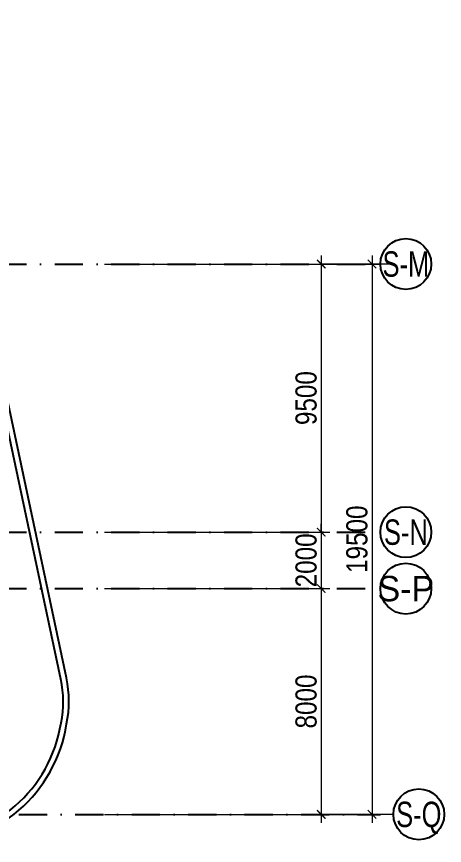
# Model space of a CAD drawing. Header units: millimetres. Extents: x -159515 to 1327256, y -225156 to 138737.
# Drawn here: x 1102083 to 1117242, y -33164 to -3796 of the extents above; entities that cross this region are included whole.
import ezdxf
from ezdxf.enums import TextEntityAlignment as Align

# ---------------------------------------------------------------- set-up
doc = ezdxf.new("R2010")
doc.units = ezdxf.units.MM
doc.header["$MEASUREMENT"] = 0
doc.linetypes.add('DASHDOT', pattern=[1, 0.5, -0.25, 0, -0.25])
for name, color, linetype in [('AUDIT_I_220807103235-17', 50, 'Continuous'), ('KT-Dim', 8, 'Continuous'), ('KT-Luoi truc South Tower', 8, 'DASHDOT'), ('Xref_ST_MBDV Cot vach 30.7.2022|Xref_ST_MBDV Cot vach 30.7.2022|Xref_ST_MBDV Cot vach 30.7.2022|Xref_ST_MBDV Cot vach 30.7.2022|A-GRID-SYM', 50, 'Continuous')]:
    doc.layers.add(name, color=color, linetype=linetype)
doc.layers.add('KT-Kich thuoc', color=159, linetype='Continuous', lineweight=18)
doc.styles.add('Arial Narrow', font='ARIALN.TTF')
doc.styles.add('HBA-Text', font='GOTHIC.TTF')
doc.dimstyles.new('CCU_1-300', dxfattribs={"dimscale": 300, "dimtxt": 2.5, "dimasz": 1, "dimexe": 1, "dimexo": 2, "dimgap": 0.5, "dimtad": 1, "dimdec": 0, "dimdsep": 46, "dimtxsty": 'Arial Narrow', "dimblk": 'ARCHTICK', "dimcen": -1, "dimdle": 1, "dimclrd": 256, "dimclre": 256, "dimclrt": 3, "dimadec": 0, "dimazin": 2, "dimtfac": 0.1, "dimtdec": 0, "dimtix": 1, "dimtmove": 2, "dimatfit": 1, "dimfxl": 1, "dimtvp": 0.833333, "dimtolj": 1, "dimtzin": 12, "dimarcsym": 0})

# ---------------------------------------------------------------- blocks, each defined once
blk = doc.blocks.new('_ArchTick')
at = {"color": 0, "const_width": 0.15}
blk.add_lwpolyline([(-0.5, -0.5), (0.5, 0.5)], dxfattribs=at)
blk = doc.blocks.new('*D428')
at = {"layer": 'Defpoints', "color": 0, "transparency": 16777216}
for p in [(-265, 27070), (-265, 7570), (9819, 7570)]:
    blk.add_point(p, dxfattribs=at)
at = {"layer": 'KT-Kich thuoc', "lineweight": -2, "transparency": 16777216}
for p, q in [((9819, 27370), (9819, 7270)), ((335, 27070), (10119, 27070)), ((335, 7570), (10119, 7570))]:
    blk.add_line(p, q, dxfattribs=at)
at = {"layer": 'KT-Kich thuoc', "lineweight": -2, "transparency": 16777216, "xscale": 300, "yscale": 300, "zscale": 300}
for p, rotation in [((9819, 27070), 90), ((9819, 7570), 270)]:
    blk.add_blockref('_ArchTick', p, dxfattribs=dict(at, rotation=rotation))
at = {"layer": 'KT-Kich thuoc', "color": 3, "transparency": 16777216, "insert": (9286, 17320), "char_height": 750, "attachment_point": 5, "rotation": 90, "style": 'Arial Narrow'}
blk.add_mtext('\\A1;19500', dxfattribs=at)
blk = doc.blocks.new('*D417')
at = {"layer": 'Defpoints', "color": 0, "transparency": 16777216}
for p in [(-265, 15570), (-265, 7570), (8019, 7570)]:
    blk.add_point(p, dxfattribs=at)
at = {"layer": 'KT-Kich thuoc', "lineweight": -2, "transparency": 16777216}
for p, q in [((8019, 15870), (8019, 7270)), ((335, 15570), (8319, 15570)), ((335, 7570), (8319, 7570))]:
    blk.add_line(p, q, dxfattribs=at)
at = {"layer": 'KT-Kich thuoc', "lineweight": -2, "transparency": 16777216, "xscale": 300, "yscale": 300, "zscale": 300}
for p, rotation in [((8019, 15570), 90), ((8019, 7570), 270)]:
    blk.add_blockref('_ArchTick', p, dxfattribs=dict(at, rotation=rotation))
at = {"layer": 'KT-Kich thuoc', "color": 3, "transparency": 16777216, "insert": (7486, 11570), "char_height": 750, "attachment_point": 5, "rotation": 90, "style": 'Arial Narrow'}
blk.add_mtext('\\A1;8000', dxfattribs=at)
blk = doc.blocks.new('GRID-SYM-flat-83')
at = {"layer": 'Xref_ST_MBDV Cot vach 30.7.2022|Xref_ST_MBDV Cot vach 30.7.2022|Xref_ST_MBDV Cot vach 30.7.2022|Xref_ST_MBDV Cot vach 30.7.2022|A-GRID-SYM'}
blk.add_ellipse((0, 0, 0), major_axis=(-900, 5), ratio=1, dxfattribs=at)
at = {"layer": 'Xref_ST_MBDV Cot vach 30.7.2022|Xref_ST_MBDV Cot vach 30.7.2022|Xref_ST_MBDV Cot vach 30.7.2022|Xref_ST_MBDV Cot vach 30.7.2022|A-GRID-SYM', "style": 'HBA-Text'}
blk.add_attdef('GRID', text='', height=900, rotation=359.6303, dxfattribs=at).set_placement((0, 0, 0), align=Align.MIDDLE_CENTER)
blk = doc.blocks.new('GRID-SYM-flat-84')
at = {"layer": 'Xref_ST_MBDV Cot vach 30.7.2022|Xref_ST_MBDV Cot vach 30.7.2022|Xref_ST_MBDV Cot vach 30.7.2022|Xref_ST_MBDV Cot vach 30.7.2022|A-GRID-SYM'}
blk.add_ellipse((0, 0, 0), major_axis=(-900, 5), ratio=1, dxfattribs=at)
at = {"layer": 'Xref_ST_MBDV Cot vach 30.7.2022|Xref_ST_MBDV Cot vach 30.7.2022|Xref_ST_MBDV Cot vach 30.7.2022|Xref_ST_MBDV Cot vach 30.7.2022|A-GRID-SYM', "style": 'HBA-Text'}
blk.add_attdef('GRID', text='', height=900, rotation=359.6303, dxfattribs=at).set_placement((0, 0, 0), align=Align.MIDDLE_CENTER)
blk = doc.blocks.new('GRID-SYM-flat-85')
at = {"layer": 'Xref_ST_MBDV Cot vach 30.7.2022|Xref_ST_MBDV Cot vach 30.7.2022|Xref_ST_MBDV Cot vach 30.7.2022|Xref_ST_MBDV Cot vach 30.7.2022|A-GRID-SYM'}
blk.add_ellipse((0, 0, 0), major_axis=(-900, 5), ratio=1, dxfattribs=at)
at = {"layer": 'Xref_ST_MBDV Cot vach 30.7.2022|Xref_ST_MBDV Cot vach 30.7.2022|Xref_ST_MBDV Cot vach 30.7.2022|Xref_ST_MBDV Cot vach 30.7.2022|A-GRID-SYM', "style": 'HBA-Text'}
blk.add_attdef('GRID', text='', height=900, rotation=359.6303, dxfattribs=at).set_placement((0, 0, 0), align=Align.MIDDLE_CENTER)
blk = doc.blocks.new('GRID-SYM-flat-86')
at = {"layer": 'Xref_ST_MBDV Cot vach 30.7.2022|Xref_ST_MBDV Cot vach 30.7.2022|Xref_ST_MBDV Cot vach 30.7.2022|Xref_ST_MBDV Cot vach 30.7.2022|A-GRID-SYM'}
blk.add_ellipse((0, 0, 0), major_axis=(-900, 5), ratio=1, dxfattribs=at)
at = {"layer": 'Xref_ST_MBDV Cot vach 30.7.2022|Xref_ST_MBDV Cot vach 30.7.2022|Xref_ST_MBDV Cot vach 30.7.2022|Xref_ST_MBDV Cot vach 30.7.2022|A-GRID-SYM', "style": 'HBA-Text'}
blk.add_attdef('GRID', text='', height=900, rotation=359.6303, dxfattribs=at).set_placement((0, 0, 0), align=Align.MIDDLE_CENTER)
blk = doc.blocks.new('*D418')
at = {"layer": 'Defpoints', "color": 0, "transparency": 16777216}
for p in [(-265, 27070), (-265, 17570), (8019, 17570)]:
    blk.add_point(p, dxfattribs=at)
at = {"layer": 'KT-Kich thuoc', "lineweight": -2, "transparency": 16777216}
for p, q in [((8019, 27370), (8019, 17270)), ((335, 27070), (8319, 27070)), ((335, 17570), (8319, 17570))]:
    blk.add_line(p, q, dxfattribs=at)
at = {"layer": 'KT-Kich thuoc', "lineweight": -2, "transparency": 16777216, "xscale": 300, "yscale": 300, "zscale": 300}
for p, rotation in [((8019, 27070), 90), ((8019, 17570), 270)]:
    blk.add_blockref('_ArchTick', p, dxfattribs=dict(at, rotation=rotation))
at = {"layer": 'KT-Kich thuoc', "color": 3, "transparency": 16777216, "insert": (7486, 22320), "char_height": 750, "attachment_point": 5, "rotation": 90, "style": 'Arial Narrow'}
blk.add_mtext('\\A1;9500', dxfattribs=at)
blk = doc.blocks.new('*D419')
at = {"layer": 'Defpoints', "color": 0, "transparency": 16777216}
for p in [(-265, 17570), (-265, 15570), (8019, 15570)]:
    blk.add_point(p, dxfattribs=at)
at = {"layer": 'KT-Kich thuoc', "lineweight": -2, "transparency": 16777216}
for p, q in [((8019, 17570), (8019, 17870)), ((335, 17570), (8319, 17570)), ((8019, 17570), (8019, 15570)), ((335, 15570), (8319, 15570)), ((8019, 15570), (8019, 15270))]:
    blk.add_line(p, q, dxfattribs=at)
at = {"layer": 'KT-Kich thuoc', "lineweight": -2, "transparency": 16777216, "xscale": 300, "yscale": 300, "zscale": 300}
for p, rotation in [((8019, 17570), 270), ((8019, 15570), 90)]:
    blk.add_blockref('_ArchTick', p, dxfattribs=dict(at, rotation=rotation))
at = {"layer": 'KT-Kich thuoc', "color": 3, "transparency": 16777216, "insert": (7486, 16570), "char_height": 750, "attachment_point": 5, "rotation": 90, "style": 'Arial Narrow'}
blk.add_mtext('\\A1;2000', dxfattribs=at)
blk = doc.blocks.new('mbkc-t39')
at = {"elevation": 0}
for points in [[(-26286, 27544), (-26287, 27544), (-28875, 34908, 0.338337), (-32749, 36444), (-62185, 26289, 0.459457), (-64225, 21139), (-55456, 6813, 0.279689), (-50490, 5781), (-27772, 13619, 0.204279), (-27706, 13740), (-27482, 14770, -0.275412), (-26755, 15571), (-22342, 17089, -0.414195), (-21181, 16524), (-12852, -7567, 0.319754), (-8032, -11000), (37106, -11000, 0.36531), (42072, -6689, 0.102434), (42063, -5068), (39621, 6403, 0.132611), (38155, 9202, 0.066499), (37024, 10116, 0.137615), (34943, 10700), (9300, 10700)], [(-26221, 27355), (-26409, 27290), (-29057, 34822, 0.336124), (-32689, 36253), (-62119, 26100, 0.458894), (-64051, 21238), (-55300, 6941, 0.278184), (-50556, 5970), (-27901, 13786), (-27678, 14811, -0.274307), (-26816, 15761), (-22407, 17278, -0.414153), (-20992, 16589), (-12663, -7501, 0.319754), (-8032, -10800), (37104, -10800, 0.365478), (41875, -6654, 0.102721), (41867, -5109), (39426, 6361, 0.13252), (38009, 9065, 0.066443), (36920, 9945, 0.137615), (34943, 10500), (9300, 10500)]]:
    blk.add_lwpolyline(points, format="xyb", dxfattribs=at)
blk = doc.blocks.new('Asix South Tower')
at = {"layer": 'KT-Kich thuoc'}
for p, q in [((10576.4, 27070.4), (8018.8, 27070.4)), ((10576.4, 7570.4), (8018.8, 7570.4))]:
    blk.add_line(p, q, dxfattribs=at)
at = {"layer": 'KT-Luoi truc South Tower', "ltscale": 2000}
for p, q in [((-49426.2, 27070.4), (10118.8, 27070.4)), ((-49426.2, 17570.4), (10118.8, 17570.4)), ((-49426.2, 15570.4), (10118.8, 15570.4)), ((-52698.1, 7570.4), (10118.8, 7570.4))]:
    blk.add_line(p, q, dxfattribs=at)
at = {"layer": 'KT-Dim'}
ref = blk.add_blockref('GRID-SYM-flat-83', (11018.8, 27070, 0), dxfattribs=dict(at, rotation=0.325197994598278))
ref.add_attrib('GRID', 'S-M', dxfattribs={"layer": 'AUDIT_I_220807103235-17', "height": 900, "style": 'HBA-Text', "width": 0.75}).set_placement((11018.8, 27070, 0), align=Align.MIDDLE_CENTER)
ref = blk.add_blockref('GRID-SYM-flat-84', (11018.8, 17570.1, 0), dxfattribs=dict(at, rotation=0.325197994598278))
ref.add_attrib('GRID', 'S-N', dxfattribs={"layer": 'AUDIT_I_220807103235-17', "height": 900, "style": 'HBA-Text', "width": 0.75}).set_placement((11018.8, 17570.1, 0), align=Align.MIDDLE_CENTER)
ref = blk.add_blockref('GRID-SYM-flat-85', (11018.8, 15570.1, 0), dxfattribs=dict(at, rotation=0.325197994598278))
ref.add_attrib('GRID', 'S-P', dxfattribs={"layer": 'AUDIT_I_220807103235-17', "height": 900, "rotation": 359.95545, "style": 'HBA-Text'}).set_placement((11018.8, 15570.1, 0), align=Align.MIDDLE_CENTER)
ref = blk.add_blockref('GRID-SYM-flat-86', (11476.4, 7570.1, 0), dxfattribs=dict(at, rotation=0.325197994598278))
ref.add_attrib('GRID', 'S-Q', dxfattribs={"layer": 'AUDIT_I_220807103235-17', "height": 900, "style": 'HBA-Text', "width": 0.75}).set_placement((11476.4, 7570.1, 0), align=Align.MIDDLE_CENTER)
at = {"layer": 'KT-Kich thuoc'}
for base, p1, p2, picture, middle in [((9818.8, 7570.4), (-265.4, 27070.4), (-265.4, 7570.4), '*D428', (9285.9, 17320.4)), ((8018.8, 17570.4), (-265.4, 27070.4), (-265.4, 17570.4), '*D418', (7485.9, 22320.4)), ((8018.8, 15570.4), (-265.4, 17570.4), (-265.4, 15570.4), '*D419', (7485.9, 16570.4)), ((8018.8, 7570.4), (-265.4, 15570.4), (-265.4, 7570.4), '*D417', (7485.9, 11570.4))]:
    dim = blk.add_linear_dim(base=base, p1=p1, p2=p2, angle=90, dimstyle='CCU_1-300', dxfattribs=at)
    dim.commit()
    dim.dimension.update_dxf_attribs({"geometry": picture, "text_midpoint": middle})

msp = doc.modelspace()

# ---------------------------------------------------------------- block references
msp.add_blockref('mbkc-t39', (1061785, -22163.9, 0))
at = {"layer": 'KT-Kich thuoc'}
msp.add_blockref('Asix South Tower', (1104857.6, -39634.4), dxfattribs=at)

doc.saveas('drawing.dxf')
